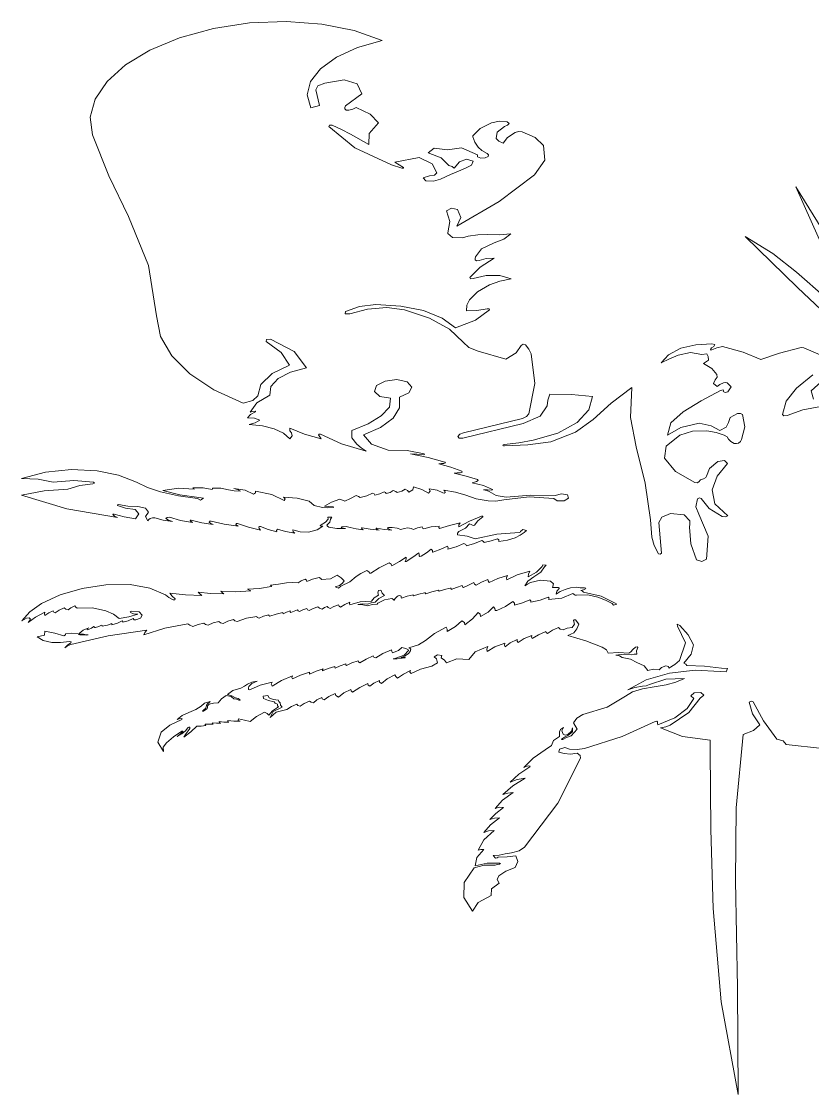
# Model space of a CAD drawing. Header units: millimetres. Extents: x 0 to 89.8, y -23.3 to 4.3.
# Drawn here: x 51.84 to 70.84, y -21.41 to 4.35 of the extents above; entities that cross this region are included whole.
import ezdxf

# ---------------------------------------------------------------- set-up
doc = ezdxf.new("R2010")
doc.units = ezdxf.units.MM
doc.layers.add('1', color=7, linetype='Continuous', true_color=0xffffff)

msp = doc.modelspace()

# ---------------------------------------------------------------- linework, layer by layer
at = {"layer": '1', "color": 3, "linetype": 'Continuous', "lineweight": 18}
for points in [[(71.324754, -3.782098), (70.631426, -3.487622), (70.586791, -3.480044), (70.537508, -3.484741), (70.053043, -3.612822), (69.600702, -3.770699), (69.179984, -3.586848), (68.681594, -3.453684), (68.540323, -3.48369), (68.424258, -3.535745), (68.401976, -3.539519), (68.390828, -3.530461), (68.418363, -3.488998), (68.475383, -3.45413), (68.493235, -3.410368), (68.422553, -3.388428), (68.043491, -3.41257), (67.683082, -3.492646), (67.379478, -3.652277), (67.202848, -3.848908), (67.403984, -3.751295), (67.616506, -3.659912), (67.909598, -3.599976), (68.184285, -3.648), (68.306045, -3.634006), (68.332041, -3.691055), (68.345532, -3.783944), (68.21978, -3.862701), (68.419913, -3.981336), (68.541399, -4.126317), (68.554619, -4.191134), (68.502531, -4.255204), (68.461169, -4.34562), (68.553274, -4.417892), (68.615472, -4.366596), (68.702764, -4.324458), (68.74966, -4.316155), (68.793282, -4.323445), (68.891554, -4.426848), (68.806703, -4.544346), (68.741284, -4.560086), (68.693249, -4.538383), (68.705949, -4.517459), (68.696242, -4.497538), (68.661423, -4.500414), (68.630981, -4.510631), (68.167808, -4.759422), (67.73876, -5.022141), (67.437321, -5.289147), (67.355259, -5.58032), (67.682158, -5.397596), (68.121514, -5.295118), (68.408242, -5.357035), (68.612386, -5.471235), (68.770032, -5.388223), (68.821992, -5.28164), (68.860617, -5.159839), (69.042413, -5.066837), (69.113638, -5.063635), (69.156907, -5.088703), (69.217577, -5.38532), (69.140222, -5.689627), (69.115169, -5.73397), (69.062775, -5.773588), (69.013752, -5.787131), (68.963366, -5.781487), (68.876448, -5.735242), (68.827823, -5.675687), (68.788474, -5.625156), (68.719296, -5.584427), (68.526017, -5.521769), (68.304226, -5.483282), (67.960968, -5.488085), (67.653548, -5.583963), (67.330086, -5.843648), (67.283961, -6.13288), (67.552024, -6.459366), (68.01248, -6.720637), (68.069028, -6.724147), (68.11064, -6.701499), (68.153908, -6.659559), (68.22653, -6.628156), (68.279506, -6.60233), (68.299683, -6.568148), (68.371389, -6.384094), (68.569833, -6.216732), (68.73029, -6.192635), (68.802482, -6.259788), (68.553907, -6.571129), (68.431627, -6.893042), (68.497939, -7.229919), (68.808015, -7.517545), (68.746904, -7.545174), (68.672975, -7.537503), (68.359416, -7.340141), (68.168386, -7.103221), (68.124374, -7.088834), (68.080145, -7.108595), (68.042124, -7.300309), (68.112122, -7.483077), (68.33703, -8.007226), (68.296736, -8.558753), (68.180585, -8.61694), (68.055811, -8.578955), (67.91582, -8.191458), (67.891401, -7.791026), (67.896072, -7.716526), (67.897643, -7.642187), (67.75937, -7.496785), (67.434279, -7.46307), (67.221588, -7.54949), (67.147035, -7.676163), (67.212555, -8.419227), (67.184842, -8.438154), (67.146071, -8.429662), (67.034951, -8.23529), (66.985405, -8.031252), (66.949008, -7.618459), (66.824157, -6.735281), (66.606362, -5.862209), (66.47386, -5.15629), (66.501401, -4.437559), (66.005137, -4.812493), (65.572378, -5.203496), (65.145129, -5.509082), (64.560335, -5.744242), (64.006288, -5.818566), (63.446736, -5.84322), (63.421436, -5.841209), (63.406521, -5.831501), (63.411629, -5.817667), (63.436181, -5.809497), (63.789308, -5.767313), (64.135962, -5.707016), (64.722917, -5.533278), (65.185729, -5.280508), (65.473237, -4.976654), (65.553645, -4.655311), (65.053735, -4.60455), (64.531364, -4.602538), (64.487204, -4.740663), (64.466538, -4.878669), (64.301216, -5.126884), (63.892834, -5.304271), (62.441945, -5.656345), (62.355561, -5.654661), (62.323914, -5.616595), (62.369486, -5.563141), (62.461327, -5.525267), (63.872613, -5.182804), (63.971747, -5.133386), (64.024188, -5.070361), (64.175599, -4.345843), (64.080563, -3.634375), (64.029916, -3.521869), (63.950261, -3.415172), (63.888688, -3.402106), (63.840126, -3.430245), (63.726942, -3.60934), (63.478073, -3.758238), (62.807454, -3.562822), (62.589342, -3.475469), (62.448106, -3.354535), (62.120298, -3.03576), (61.644407, -2.771402), (61.045133, -2.575182), (60.614477, -2.521516), (60.153664, -2.555238), (59.730637, -2.671378), (59.618912, -2.670419), (59.626093, -2.614733), (59.964055, -2.493532), (60.356657, -2.448395), (60.954045, -2.482766), (61.494731, -2.592711), (61.943265, -2.771021), (62.270234, -3.006003), (62.743504, -2.818804), (63.081124, -2.571242), (63.074181, -2.549423), (63.029142, -2.547856), (62.781728, -2.59326), (62.528293, -2.595938), (62.540194, -2.465848), (62.601822, -2.336101), (62.794002, -2.142205), (63.085531, -1.977261), (63.330383, -1.890262), (63.601764, -1.830309), (63.333931, -1.748737), (63.00246, -1.747255), (62.690722, -1.826236), (62.630583, -1.829567), (62.614065, -1.802244), (62.855113, -1.553976), (63.192521, -1.330453), (63.003714, -1.342898), (62.832716, -1.392823), (62.773806, -1.399546), (62.741371, -1.377269), (62.741696, -1.339311), (62.74752, -1.301118), (62.889824, -1.111276), (63.195255, -0.968968), (63.429546, -0.876058), (63.598692, -0.753933), (63.31355, -0.772495), (63.031882, -0.768312), (62.801164, -0.772509), (62.574342, -0.809737), (62.433189, -0.843953), (62.195441, -0.837378), (62.079066, -0.740762), (62.079185, -0.732475), (62.081532, -0.724128), (62.129835, -0.455684), (62.051895, -0.196819), (62.171359, -0.135758), (62.311178, -0.167091), (62.391271, -0.360636), (62.297908, -0.563609), (63.31303, 0.025086), (64.16636, 0.668808), (64.41406, 1.017558), (64.383199, 1.370036), (64.183563, 1.559401), (63.864824, 1.700416), (63.781095, 1.707708), (63.700224, 1.68623), (63.518924, 1.564709), (63.414722, 1.426158), (63.303893, 1.473103), (63.242263, 1.539545), (63.26342, 1.690593), (63.44516, 1.822705), (63.518964, 1.854929), (63.55956, 1.901625), (63.506774, 1.939277), (63.319883, 1.950917), (63.134559, 1.913212), (62.857523, 1.775579), (62.684944, 1.60427), (62.679543, 1.59026), (62.680545, 1.576404), (62.733411, 1.451103), (62.812257, 1.33066), (62.900571, 1.246963), (63.024117, 1.176163), (63.059802, 1.145057), (63.054475, 1.107169), (62.976277, 1.071709), (62.876275, 1.066488), (62.797632, 1.097666), (62.792292, 1.15008), (62.409154, 1.316202), (62.073681, 1.262542), (61.756286, 1.305243), (61.611732, 1.198006), (61.922453, 1.072023), (62.106539, 0.893257), (62.187595, 0.868467), (62.23653, 0.827994), (62.364538, 0.978642), (62.53309, 1.041265), (62.694669, 0.994181), (62.646933, 0.896352), (62.523871, 0.837425), (62.394571, 0.781941), (62.146477, 0.676641), (61.907786, 0.565999), (61.737299, 0.517736), (61.552505, 0.520111), (61.487488, 0.595442), (61.644252, 0.642791), (61.762691, 0.660238), (61.816868, 0.716229), (61.705266, 0.930973), (61.394925, 1.081888), (60.808636, 0.969566), (61.018134, 0.845129), (61.014842, 0.82617), (60.976466, 0.82321), (60.728033, 0.909773), (59.849156, 1.315369), (59.221086, 1.826506), (59.239607, 1.857585), (59.303116, 1.858701), (59.530382, 1.756419), (59.741683, 1.646125), (60.185032, 1.396846), (60.193709, 1.661796), (60.419005, 1.916128), (60.215886, 2.122699), (59.883041, 2.279001), (59.802434, 2.241926), (59.70524, 2.218029), (59.638816, 2.221924), (59.608941, 2.25024), (59.611781, 2.285262), (59.622183, 2.320409), (60.013726, 2.610879), (59.907583, 2.853353), (59.590563, 2.945733), (59.126894, 2.869297), (58.9608, 2.80606), (58.910804, 2.708991), (59.001696, 2.327699), (58.791393, 2.27461), (58.704105, 2.583714), (58.782841, 2.903722), (59.022411, 3.213593), (59.407077, 3.492953), (59.911536, 3.723434), (60.502625, 3.889882), (59.835153, 4.131926), (59.05591, 4.287295), (58.203762, 4.348241), (57.321206, 4.311724), (56.452251, 4.179566), (55.640233, 3.958355), (54.92565, 3.659127), (54.342294, 3.303865), (53.898673, 2.907174), (53.61221, 2.484639), (53.494169, 2.052864), (53.549181, 1.62881), (53.935487, 0.638917), (54.413935, -0.335736), (54.893041, -1.507963), (55.081084, -2.717617), (55.182998, -3.212615), (55.452105, -3.682078), (55.881041, -4.113159), (56.458061, -4.49406), (57.167381, -4.814355), (57.399541, -4.754704), (57.515317, -4.638971), (57.592091, -4.363376), (57.858838, -4.106629), (58.281233, -3.901769), (58.082074, -3.595448), (57.720056, -3.335852), (57.724221, -3.288793), (57.819629, -3.280368), (58.392283, -3.575614), (58.685623, -3.966815), (58.306039, -4.066989), (58.0087, -4.22423), (57.833963, -4.417196), (57.805545, -4.619698), (57.49725, -4.808572), (57.334812, -5.031503), (57.390464, -5.013615), (57.4534, -5.009246), (57.464052, -5.01389), (57.458606, -5.021182), (57.341342, -5.088001), (57.271453, -5.167673), (57.438598, -5.176431), (57.568745, -5.223193), (57.457357, -5.284355), (57.313556, -5.324158), (57.627341, -5.3624), (57.907455, -5.435202), (58.138741, -5.53643), (58.28706, -5.671912), (58.346803, -5.601623), (58.324124, -5.531177), (58.286133, -5.476717), (58.289859, -5.416705), (58.637632, -5.560979), (59.041479, -5.667742), (59.005705, -5.621937), (58.979132, -5.574142), (58.991749, -5.560739), (59.019716, -5.562055), (59.530836, -5.790934), (60.121499, -5.970722), (59.998048, -5.890115), (59.893283, -5.802719), (59.774193, -5.646234), (59.776595, -5.472078), (60.165677, -5.313278), (60.480229, -5.118428), (60.680261, -4.913346), (60.707785, -4.695922), (60.449943, -4.651173), (60.31863, -4.534716), (60.366689, -4.393413), (60.574773, -4.284123), (60.859157, -4.250823), (61.105404, -4.306913), (61.214425, -4.429823), (61.142353, -4.570096), (60.918188, -4.671285), (60.920554, -4.924193), (60.765669, -5.175258), (60.468243, -5.400639), (60.056514, -5.578941), (60.251619, -5.803224), (60.647082, -5.944286), (61.103965, -5.952013), (61.51229, -6.033356), (61.518537, -6.047453), (61.490321, -6.054493), (61.341021, -6.040417), (61.188857, -6.031484), (61.613081, -6.119913), (62.011996, -6.229963), (62.02386, -6.249703), (61.98722, -6.263419), (61.928125, -6.266359), (61.869156, -6.272072), (62.152482, -6.35239), (62.41559, -6.446692), (62.424793, -6.469508), (62.382497, -6.483872), (62.310199, -6.486986), (62.238202, -6.495004), (62.526492, -6.564177), (62.793914, -6.649397), (62.811526, -6.674187), (62.773732, -6.696582), (62.719397, -6.710147), (62.668737, -6.727318), (62.939278, -6.789891), (63.15828, -6.88748), (63.15785, -6.899565), (63.133997, -6.903994), (63.038565, -6.89589), (62.9391, -6.899095), (63.017632, -6.911936), (63.076719, -6.939197), (63.245135, -7.02922), (63.480153, -7.074956), (64.075412, -7.02049), (64.663332, -7.032663), (64.810653, -6.9891), (64.955785, -7.016578), (64.984663, -7.093502), (64.874591, -7.159415), (64.712078, -7.162508), (64.624853, -7.100354), (64.032399, -7.066049), (63.425984, -7.136425), (63.23923, -7.165157), (63.051571, -7.162358), (62.764617, -7.111502), (62.518392, -7.027122), (62.268967, -6.950789), (61.988035, -6.901769), (62.008959, -6.928934), (62.014856, -6.958689), (61.995444, -6.972101), (61.965886, -6.968525), (61.823007, -6.904915), (61.635728, -6.874929), (61.656145, -6.92374), (61.615146, -6.973254), (61.457576, -6.887601), (61.259988, -6.824425), (61.242883, -6.89343), (61.148838, -6.949891), (61.116643, -6.908703), (61.058269, -6.876349), (60.974607, -6.926534), (60.864212, -6.961253), (60.831196, -6.931857), (60.772851, -6.914683), (60.697455, -6.956966), (60.598979, -6.984262), (60.585566, -6.959263), (60.550444, -6.941103), (60.4519, -6.989491), (60.330651, -7.021229), (60.316197, -6.991269), (60.269043, -6.972574), (60.137753, -7.038481), (59.974341, -7.08116), (59.933875, -7.053617), (59.877884, -7.033785), (59.744106, -7.103451), (59.606041, -7.171055), (59.550656, -7.141545), (59.487457, -7.116098), (59.289512, -7.193681), (59.121414, -7.287125), (59.221927, -7.298842), (59.326686, -7.302989), (59.34363, -7.311719), (59.325494, -7.32211), (59.195722, -7.328427), (59.069213, -7.322031), (58.8692, -7.268206), (58.753884, -7.171399), (58.466446, -7.09793), (58.13767, -7.071212), (58.171979, -7.110291), (58.150906, -7.15491), (57.853825, -7.007412), (57.460289, -6.924475), (57.4589, -6.965491), (57.416137, -7.003317), (57.214668, -6.905868), (56.938209, -6.864051), (57.031401, -6.888819), (57.098209, -6.928809), (56.948922, -6.920982), (56.81403, -6.89366), (56.630798, -6.859283), (56.427059, -6.858171), (56.433319, -6.872727), (56.421841, -6.887625), (56.201622, -6.846554), (55.956895, -6.845536), (55.978606, -6.861465), (55.985317, -6.881076), (55.612914, -6.855018), (55.232456, -6.90995), (55.643958, -7.016751), (56.097788, -7.081954), (56.215801, -7.093654), (56.143093, -7.147596), (56.068994, -7.103315), (55.609116, -7.039132), (55.180502, -6.94217), (54.867952, -6.842191), (54.603021, -6.714201), (54.173154, -6.54356), (53.655443, -6.438081), (53.044382, -6.403573), (52.417837, -6.46856), (51.840184, -6.626367), (52.243526, -6.636524), (52.599743, -6.713548), (53.09745, -6.671306), (53.572817, -6.714788), (53.592311, -6.734641), (53.555175, -6.751232), (53.240081, -6.79401), (52.952856, -6.879535), (52.387175, -6.917178), (51.843174, -7.027222), (52.929359, -7.351159), (54.147021, -7.559122), (54.075969, -7.528971), (54.037476, -7.486056), (54.045924, -7.476283), (54.066508, -7.475885), (54.308429, -7.545541), (54.576276, -7.592115), (54.663285, -7.475001), (54.571306, -7.370021), (54.338022, -7.337459), (54.144801, -7.269973), (54.144424, -7.255713), (54.173125, -7.251466), (54.396562, -7.286311), (54.636683, -7.294147), (54.817547, -7.337179), (54.894984, -7.429155), (54.819322, -7.536942), (54.873282, -7.639868), (54.900137, -7.61059), (54.936084, -7.583353), (54.984603, -7.565468), (55.041454, -7.565024), (55.242847, -7.622362), (55.470519, -7.654807), (55.373234, -7.626728), (55.307241, -7.581912), (55.340059, -7.555857), (55.398574, -7.55568), (55.659428, -7.628889), (55.946719, -7.678217), (55.913093, -7.655956), (55.894021, -7.629259), (55.900699, -7.621398), (55.91727, -7.620752), (56.16976, -7.68439), (56.444772, -7.725944), (56.392567, -7.699952), (56.350904, -7.669484), (56.357982, -7.65127), (56.394865, -7.648048), (56.706979, -7.720853), (57.04227, -7.769996), (57.008698, -7.747216), (56.987423, -7.720601), (56.999294, -7.705751), (57.030294, -7.705194), (57.29508, -7.791437), (57.581562, -7.86122), (57.549938, -7.825676), (57.541235, -7.785848), (57.555607, -7.775055), (57.57984, -7.776071), (57.768807, -7.847916), (57.975697, -7.907735), (57.969549, -7.872991), (57.987973, -7.837764), (58.185978, -7.898741), (58.410318, -7.936747), (58.366028, -7.900685), (58.359384, -7.856734), (58.534013, -7.900407), (58.734953, -7.912415), (58.9399, -7.858374), (59.083715, -7.766774), (59.060369, -7.768589), (59.038404, -7.76607), (59.019412, -7.751637), (59.035784, -7.734299), (59.143688, -7.673061), (59.204314, -7.599376), (59.202319, -7.554579), (59.293152, -7.554854), (59.2672, -7.599565), (59.25001, -7.675229), (59.173311, -7.744983), (59.193708, -7.771445), (59.226866, -7.793969), (59.418453, -7.82453), (59.627299, -7.823607), (59.573548, -7.813615), (59.527459, -7.797469), (59.524068, -7.791088), (59.533713, -7.785603), (59.641517, -7.777531), (59.735675, -7.797428), (59.880164, -7.835873), (60.045268, -7.852371), (60.020505, -7.833023), (60.00835, -7.810363), (60.012607, -7.80576), (60.022423, -7.805125), (60.220308, -7.842184), (60.432159, -7.861596), (60.388603, -7.845764), (60.357808, -7.823766), (60.361637, -7.815547), (60.37834, -7.814146), (60.551805, -7.850121), (60.740893, -7.867108), (60.681897, -7.844494), (60.6351, -7.815765), (60.635127, -7.805151), (60.653933, -7.798724), (60.699755, -7.797731), (60.744495, -7.80014), (60.863951, -7.813959), (60.956553, -7.850861), (61.031076, -7.822889), (61.118031, -7.809636), (61.198106, -7.822858), (61.258611, -7.850601), (61.351586, -7.807346), (61.467631, -7.784495), (61.475549, -7.812629), (61.509154, -7.834261), (61.681481, -7.785569), (61.870331, -7.771585), (61.862547, -7.79966), (61.879446, -7.825195), (62.122151, -7.749685), (62.377328, -7.687386), (62.343681, -7.733501), (62.347983, -7.780189), (62.601506, -7.644927), (62.889952, -7.528357), (62.922611, -7.529097), (62.922438, -7.545361), (62.80355, -7.638875), (62.726729, -7.740578), (62.703911, -7.751834), (62.676714, -7.746899), (62.643325, -7.725719), (62.601559, -7.708576), (62.506979, -7.813664), (62.344801, -7.899053), (62.316891, -7.935058), (62.311168, -7.972202), (62.544691, -8.006281), (62.740269, -8.073331), (63.257339, -7.960543), (63.799574, -7.918098), (63.823573, -7.911903), (63.829238, -7.899189), (63.883526, -7.850193), (63.975808, -7.871664), (63.919026, -7.920082), (63.820393, -7.987642), (63.701665, -8.047209), (63.513604, -8.106251), (63.304303, -8.13376), (63.309627, -8.098766), (63.273019, -8.071283), (63.122513, -8.123934), (62.955844, -8.159613), (62.939095, -8.133506), (62.900162, -8.114953), (62.726238, -8.187825), (62.52748, -8.240493), (62.512929, -8.205428), (62.46475, -8.180385), (62.285244, -8.261461), (62.079646, -8.323955), (62.089059, -8.285853), (62.07312, -8.249866), (61.915591, -8.32308), (61.743957, -8.387656), (61.724809, -8.388471), (61.716838, -8.380423), (61.711461, -8.348751), (61.680608, -8.322346), (61.570313, -8.408703), (61.439224, -8.488363), (61.407162, -8.492656), (61.39269, -8.479346), (61.396683, -8.442447), (61.384292, -8.407024), (61.242149, -8.512919), (61.079845, -8.612144), (61.062587, -8.614203), (61.056796, -8.606532), (61.079379, -8.558321), (61.082294, -8.510065), (60.921702, -8.620043), (60.736562, -8.720767), (60.721868, -8.681201), (60.672735, -8.650947), (60.43456, -8.764493), (60.233629, -8.89395), (60.219232, -8.897663), (60.208128, -8.893054), (60.181492, -8.860348), (60.136498, -8.833744), (59.996199, -8.90092), (59.877163, -8.977185), (59.731222, -9.104811), (59.51051, -9.204935), (59.459319, -9.257975), (59.377365, -9.224362), (59.477078, -9.191222), (59.551759, -9.138914), (59.594898, -9.079975), (59.51941, -9.010993), (59.427086, -8.947823), (59.26757, -9.030648), (59.050075, -9.051671), (59.031418, -9.021735), (58.991196, -8.998515), (58.834679, -9.041266), (58.69725, -9.099203), (58.686057, -9.066306), (58.65397, -9.03812), (58.559407, -9.07718), (58.485869, -9.125917), (58.348266, -9.116587), (58.20628, -9.130593), (58.013449, -9.158885), (57.819647, -9.184175), (57.830812, -9.192102), (57.844694, -9.198849), (57.850157, -9.207082), (57.838151, -9.214615), (57.557372, -9.263005), (57.269778, -9.27631), (57.301316, -9.299826), (57.347327, -9.316442), (56.986352, -9.340536), (56.632561, -9.327464), (56.662026, -9.360842), (56.700968, -9.391341), (56.384871, -9.384346), (56.08163, -9.352003), (56.121717, -9.393238), (56.176038, -9.429722), (55.782097, -9.419435), (55.403751, -9.378926), (55.457679, -9.450836), (55.535209, -9.516143), (55.528298, -9.536949), (55.486292, -9.538005), (55.382816, -9.481578), (55.299717, -9.41699), (54.922733, -9.257722), (54.450093, -9.169415), (53.870042, -9.178103), (53.295588, -9.262021), (52.766974, -9.415288), (52.32124, -9.627166), (52.04395, -9.825367), (51.84573, -10.042094), (51.901767, -10.009815), (51.961582, -9.979191), (52.028831, -9.97112), (52.058512, -9.999109), (52.034583, -10.042059), (52.002576, -10.084182), (52.179929, -9.951534), (52.401878, -9.835206), (52.390147, -9.873416), (52.405765, -9.909576), (52.49453, -9.851299), (52.604224, -9.802231), (52.619489, -9.828466), (52.649931, -9.850489), (52.746153, -9.786442), (52.864913, -9.732084), (52.903035, -9.761338), (52.962908, -9.779697), (53.030266, -9.726453), (53.121893, -9.682297), (53.143889, -9.710787), (53.180588, -9.734658), (53.548087, -9.731868), (53.870361, -9.800661), (54.052511, -9.88061), (54.183676, -9.982782), (54.423282, -9.947045), (54.637073, -9.87673), (54.53484, -9.869937), (54.456732, -9.839894), (54.45358, -9.820571), (54.485919, -9.807063), (54.668661, -9.824906), (54.742263, -9.907381), (54.701293, -9.974402), (54.58567, -10.018299), (54.551166, -10.017222), (54.532787, -10.00369), (54.528388, -9.994506), (54.520638, -9.986065), (54.405108, -10.036769), (54.274318, -10.076364), (54.271587, -10.056458), (54.261273, -10.037625), (54.147674, -10.093834), (54.010051, -10.133439), (54.0116, -10.117355), (54.008547, -10.101614), (53.905567, -10.144859), (53.781522, -10.166953), (53.782236, -10.151929), (53.765006, -10.140632), (53.700999, -10.175614), (53.620661, -10.200465), (53.605661, -10.200401), (53.597819, -10.19454), (53.592374, -10.184727), (53.580751, -10.176635), (53.519451, -10.216052), (53.448826, -10.251623), (53.431549, -10.25384), (53.421097, -10.247651), (53.427719, -10.224934), (53.455834, -10.205348), (53.320375, -10.267204), (53.225409, -10.344509), (53.234748, -10.355223), (53.25538, -10.360736), (53.332951, -10.361533), (53.404482, -10.37282), (53.440338, -10.380272), (53.399547, -10.381097), (53.323796, -10.37273), (53.243485, -10.377254), (53.213572, -10.370823), (53.200154, -10.356148), (53.053993, -10.33577), (52.896106, -10.349204), (52.900165, -10.378657), (52.858475, -10.402908), (52.644261, -10.334745), (52.399725, -10.292524), (52.390248, -10.383464), (52.218354, -10.427075), (52.364773, -10.510655), (52.568739, -10.55916), (52.781042, -10.560825), (52.99492, -10.539682), (53.03331, -10.545854), (53.030128, -10.566674), (52.949807, -10.625446), (52.881505, -10.687323), (52.947778, -10.64457), (53.03032, -10.609266), (53.921257, -10.399777), (54.853288, -10.266296), (54.800568, -10.319429), (54.779324, -10.375925), (55.280611, -10.212871), (55.833185, -10.112278), (55.88429, -10.148024), (55.957674, -10.172587), (56.083922, -10.128314), (56.225147, -10.100481), (56.264735, -10.130047), (56.328701, -10.146538), (56.443552, -10.090826), (56.584166, -10.054223), (56.622961, -10.084642), (56.682555, -10.105144), (56.797938, -10.051379), (56.933581, -10.012162), (56.967617, -10.038292), (57.021973, -10.054049), (57.248159, -9.980092), (57.497525, -9.934019), (57.505429, -9.959508), (57.547151, -9.973385), (57.653611, -9.926178), (57.781275, -9.896955), (57.783805, -9.915275), (57.805542, -9.929064), (57.955303, -9.880036), (58.116061, -9.84255), (58.115283, -9.859667), (58.129467, -9.874373), (58.207118, -9.834542), (58.297773, -9.802467), (58.2943, -9.823979), (58.314074, -9.841785), (58.388969, -9.806566), (58.4746, -9.778449), (58.48739, -9.801413), (58.515489, -9.82001), (58.599896, -9.778897), (58.694859, -9.744165), (58.710497, -9.774186), (58.753878, -9.795294), (58.844824, -9.742444), (58.958455, -9.702041), (59.000302, -9.737376), (59.065767, -9.76211), (59.116114, -9.724403), (59.181682, -9.692551), (59.20694, -9.722467), (59.255231, -9.743629), (59.347482, -9.694282), (59.455489, -9.653756), (59.469537, -9.684982), (59.500467, -9.712177), (59.604436, -9.648412), (59.729884, -9.594803), (59.716499, -9.626149), (59.728921, -9.655981), (59.978253, -9.584615), (60.252251, -9.570784), (60.309481, -9.492322), (60.417661, -9.425714), (60.401414, -9.371249), (60.420183, -9.314791), (60.453091, -9.30251), (60.479971, -9.31466), (60.505209, -9.375143), (60.560413, -9.428893), (60.426152, -9.505573), (60.336261, -9.595183), (60.240713, -9.612157), (60.151532, -9.637826), (60.034318, -9.635992), (59.916777, -9.651411), (60.044482, -9.655771), (60.157624, -9.680258), (60.266135, -9.646745), (60.387564, -9.6402), (60.404237, -9.618715), (60.42993, -9.599051), (60.560965, -9.532364), (60.734497, -9.503875), (60.779374, -9.524412), (60.786728, -9.555823), (60.819731, -9.505288), (60.864157, -9.456286), (60.889814, -9.440683), (60.927166, -9.434003), (60.957372, -9.446168), (60.965012, -9.46576), (60.963547, -9.481203), (60.971612, -9.49555), (61.103339, -9.450749), (61.245939, -9.416927), (61.246948, -9.431429), (61.26026, -9.443631), (61.387708, -9.400694), (61.523959, -9.366389), (61.537034, -9.366727), (61.54271, -9.372264), (61.545346, -9.38361), (61.554642, -9.393679), (61.700746, -9.345152), (61.857075, -9.306942), (61.866231, -9.307503), (61.868707, -9.311817), (61.867243, -9.322545), (61.874189, -9.332214), (61.998558, -9.287567), (62.134889, -9.25434), (62.15469, -9.255439), (62.161564, -9.264412), (62.160913, -9.275702), (62.165872, -9.286383), (62.289714, -9.236924), (62.424697, -9.196125), (62.431494, -9.222213), (62.458285, -9.243809), (62.576974, -9.180326), (62.709483, -9.123995), (62.724057, -9.157109), (62.760201, -9.184764), (62.894573, -9.11157), (63.043531, -9.045645), (63.04996, -9.083029), (63.077477, -9.116746), (63.281566, -9.023442), (63.516282, -8.951694), (63.489867, -9.005943), (63.496344, -9.059619), (63.745114, -8.935621), (64.049473, -8.850484), (64.017568, -8.918686), (64.015301, -8.986851), (64.213741, -8.871515), (64.35048, -8.738199), (64.364172, -8.695948), (64.445311, -8.704157), (64.405562, -8.743771), (64.319542, -8.873183), (64.14928, -8.984787), (64.006391, -9.08674), (63.931697, -9.201957), (63.992151, -9.159802), (64.068088, -9.123989), (64.306103, -9.067321), (64.549958, -9.084837), (64.622336, -9.154116), (64.598002, -9.236645), (64.666177, -9.242197), (64.736753, -9.241803), (64.759546, -9.24729), (64.758747, -9.260476), (64.699723, -9.33059), (64.681164, -9.403635), (64.776917, -9.337576), (64.903127, -9.285144), (65.028612, -9.248511), (65.165806, -9.230434), (65.260641, -9.250539), (65.368718, -9.249405), (65.394201, -9.254579), (65.390982, -9.268899), (65.338687, -9.29468), (65.275391, -9.312823), (65.316058, -9.329491), (65.343402, -9.352005), (65.76651, -9.445002), (66.086759, -9.605674), (66.145715, -9.638098), (66.064769, -9.666896), (66.027745, -9.626671), (65.865878, -9.542952), (65.681875, -9.470998), (65.445719, -9.419488), (65.174421, -9.426299), (65.144347, -9.424987), (65.125974, -9.414034), (65.110247, -9.398748), (65.084797, -9.387359), (64.819664, -9.494885), (64.497982, -9.532274), (64.513693, -9.499987), (64.495096, -9.470223), (64.298993, -9.544631), (64.076369, -9.593097), (64.079387, -9.561099), (64.048211, -9.535108), (63.875417, -9.606964), (63.680457, -9.661205), (63.685024, -9.616815), (63.645022, -9.579743), (63.469158, -9.692416), (63.262849, -9.792154), (63.231316, -9.794888), (63.217356, -9.781874), (63.212004, -9.740934), (63.176315, -9.705689), (63.050712, -9.83008), (62.86469, -9.936867), (62.861593, -9.882949), (62.814164, -9.837028), (62.677191, -9.989781), (62.494484, -10.13264), (62.479678, -10.079033), (62.414675, -10.038249), (62.266168, -10.175296), (62.065634, -10.297182), (62.070266, -10.24343), (62.039612, -10.193984), (61.763644, -10.3413), (61.549083, -10.510142), (61.38146, -10.619867), (61.14211, -10.68806), (61.174472, -10.703181), (61.194583, -10.7231), (61.179789, -10.774422), (61.139676, -10.823893), (61.059362, -10.878282), (60.959018, -10.924146), (61.002426, -10.920426), (61.045634, -10.915459), (61.057696, -10.918967), (61.049612, -10.925589), (60.985443, -10.934642), (60.920457, -10.938929), (60.865464, -10.950881), (60.807844, -10.953223), (60.77134, -10.950836), (60.80828, -10.944778), (61.03395, -10.868339), (61.142796, -10.746297), (61.074745, -10.704068), (60.978117, -10.678024), (60.894326, -10.755815), (60.754231, -10.811833), (60.733838, -10.773592), (60.728675, -10.733233), (60.520111, -10.822019), (60.352599, -10.929696), (60.306171, -10.91229), (60.291066, -10.883642), (60.116638, -10.962292), (59.966683, -11.052273), (59.939313, -11.027678), (59.93227, -10.998794), (59.780337, -11.048258), (59.64681, -11.110086), (59.633736, -11.092865), (59.635494, -11.07363), (59.498184, -11.121466), (59.377662, -11.179803), (59.364274, -11.158185), (59.369343, -11.134604), (59.21103, -11.183737), (59.068136, -11.244202), (59.069259, -11.219416), (59.086589, -11.195119), (58.919106, -11.252238), (58.762703, -11.317138), (58.756312, -11.295599), (58.763297, -11.273266), (58.54614, -11.343722), (58.354685, -11.431583), (58.336732, -11.398738), (58.348936, -11.363402), (58.085512, -11.476666), (57.863591, -11.60975), (57.839279, -11.564), (57.86357, -11.515217), (57.577176, -11.581007), (57.34294, -11.689563), (57.314786, -11.695489), (57.295333, -11.685892), (57.292569, -11.652133), (57.305298, -11.61796), (57.377402, -11.545311), (57.502058, -11.491069), (57.372004, -11.511907), (57.267801, -11.558627), (57.19807, -11.609651), (57.110554, -11.653919), (56.915927, -11.715349), (56.786522, -11.810081), (56.89687, -11.84123), (56.98403, -11.886268), (57.045893, -11.907), (57.090732, -11.936475), (57.085113, -11.946812), (57.064198, -11.946653), (57.009155, -11.924568), (56.944407, -11.909322), (56.874292, -11.857423), (56.76036, -11.829487), (56.645324, -11.914688), (56.567662, -12.007958), (56.452777, -12.015207), (56.346843, -12.043614), (56.309837, -12.083), (56.306615, -12.124448), (56.304031, -12.142324), (56.284957, -12.158613), (56.245836, -12.182599), (56.213104, -12.208611), (56.195751, -12.212224), (56.189726, -12.204232), (56.211876, -12.183205), (56.240422, -12.163872), (56.261926, -12.145699), (56.268525, -12.12569), (56.292852, -12.048073), (56.372896, -11.976798), (56.236341, -12.020971), (56.153336, -12.090162), (56.02563, -12.172448), (55.864, -12.23878), (55.700967, -12.313625), (55.580135, -12.405204), (55.630027, -12.389605), (55.686039, -12.386222), (55.702281, -12.393844), (55.692457, -12.405169), (55.40467, -12.543111), (55.195775, -12.71047), (55.117563, -12.954144), (55.249844, -13.178883), (55.243728, -13.074236), (55.320739, -12.971377), (55.494316, -12.826453), (55.692534, -12.68847), (55.713112, -12.685627), (55.719247, -12.694999), (55.65582, -12.759201), (55.577407, -12.819938), (55.635338, -12.786095), (55.692169, -12.751822), (55.779833, -12.683972), (55.83724, -12.61006), (55.846217, -12.601004), (55.859621, -12.593212), (55.875638, -12.591054), (55.885592, -12.596692), (55.885857, -12.624359), (55.871593, -12.652031), (55.796043, -12.741787), (55.743988, -12.834212), (55.91127, -12.704931), (56.049314, -12.568764), (56.15995, -12.56628), (56.269789, -12.551546), (56.251588, -12.536616), (56.249689, -12.518382), (56.345489, -12.52331), (56.443784, -12.518741), (56.425331, -12.504501), (56.427866, -12.486532), (56.525584, -12.497833), (56.628691, -12.497915), (56.5968, -12.482475), (56.58813, -12.459986), (56.702993, -12.472955), (56.823243, -12.475485), (56.797825, -12.457295), (56.794914, -12.434144), (56.939165, -12.451128), (57.091776, -12.450504), (57.048408, -12.429199), (57.052426, -12.396935), (57.199868, -12.422329), (57.335941, -12.458235), (57.488681, -12.337597), (57.682212, -12.23092), (57.743317, -12.26347), (57.784878, -12.303357), (57.874041, -12.199434), (58.017249, -12.108917), (57.989085, -12.077244), (57.990158, -12.041012), (57.937356, -12.01578), (57.910018, -11.981368), (57.773641, -11.949322), (57.652156, -11.906227), (57.646049, -11.849007), (57.762497, -11.833544), (57.789679, -11.887967), (57.888874, -11.927456), (58.016481, -11.942674), (58.023353, -11.9794), (58.058391, -12.010329), (58.060726, -12.06414), (58.106484, -12.110368), (57.88293, -12.216921), (57.811316, -12.360516), (57.9583, -12.23527), (58.215562, -12.166714), (58.327353, -12.098743), (58.457083, -12.03889), (58.482498, -12.071109), (58.535855, -12.092549), (58.633541, -12.02363), (58.759743, -11.966641), (58.799516, -11.991617), (58.85589, -12.007337), (58.939036, -11.936882), (59.056935, -11.878731), (59.067439, -11.913465), (59.111217, -11.939335), (59.225816, -11.856976), (59.374189, -11.788379), (59.395617, -11.83591), (59.459238, -11.870996), (59.582718, -11.77027), (59.75, -11.685058), (59.75708, -11.723661), (59.795961, -11.755487), (59.966437, -11.643557), (60.163825, -11.54247), (60.165123, -11.582317), (60.21269, -11.611764), (60.30803, -11.534477), (60.439092, -11.470218), (60.443115, -11.512367), (60.485608, -11.546694), (60.62858, -11.436532), (60.806049, -11.338321), (60.829455, -11.380023), (60.876858, -11.415201), (61.016646, -11.31719), (61.182332, -11.228935), (61.173535, -11.270718), (61.202769, -11.307796), (61.429238, -11.202498), (61.700344, -11.131068), (61.83329, -11.047086), (61.809261, -10.949397), (61.752617, -10.902927), (61.832878, -10.856406), (61.937748, -10.874922), (61.920502, -10.932571), (62.005042, -10.984175), (62.052424, -11.047654), (62.298758, -10.954199), (62.585598, -10.966373), (62.736727, -10.786533), (63.047169, -10.660564), (63.01566, -10.718902), (63.029605, -10.776078), (63.212665, -10.664168), (63.447952, -10.579877), (63.439882, -10.623507), (63.461006, -10.66424), (63.582182, -10.569304), (63.74381, -10.48933), (63.748787, -10.525844), (63.774706, -10.558877), (63.919193, -10.465496), (64.103695, -10.39111), (64.089879, -10.429339), (64.107669, -10.46519), (64.259186, -10.374456), (64.4339, -10.294364), (64.44814, -10.32172), (64.47724, -10.345258), (64.593019, -10.266026), (64.742905, -10.201839), (64.778436, -10.237053), (64.84898, -10.255195), (64.950844, -10.21919), (65.068005, -10.203294), (65.123854, -10.118642), (65.102481, -10.03496), (65.115348, -10.017729), (65.150352, -10.019426), (65.230381, -10.121531), (65.18041, -10.236048), (65.112304, -10.327014), (64.965919, -10.395169), (65.398945, -10.520374), (65.792476, -10.671941), (65.896232, -10.733672), (65.930684, -10.814914), (66.185371, -10.799589), (66.433114, -10.813093), (66.450635, -10.797617), (66.481409, -10.788414), (66.524053, -10.728196), (66.593504, -10.672963), (66.631677, -10.667493), (66.644591, -10.684569), (66.610367, -10.761998), (66.619124, -10.838472), (66.557848, -10.844339), (66.501427, -10.859762), (66.315102, -10.844094), (66.121226, -10.863616), (66.208958, -10.884189), (66.272831, -10.91955), (66.473358, -10.964076), (66.622307, -11.041884), (66.797048, -11.118999), (66.883541, -11.228879), (67.021222, -11.19877), (67.155765, -11.216223), (67.212759, -11.159034), (67.31909, -11.121752), (67.384798, -11.140263), (67.389773, -11.17924), (67.537189, -11.090119), (67.645429, -10.989583), (67.789264, -10.567397), (67.602743, -10.169954), (67.590602, -10.122654), (67.656248, -10.154737), (67.856124, -10.377961), (67.979812, -10.618191), (67.929922, -10.840706), (67.75011, -11.05432), (67.79964, -11.077162), (67.822352, -11.109484), (68.247161, -11.129858), (68.65428, -11.180184), (68.803256, -11.187893), (68.770822, -11.263207), (68.620869, -11.25777), (68.019958, -11.224954), (67.405446, -11.294452), (66.846582, -11.458432), (66.406349, -11.698415), (66.57143, -11.640153), (66.760045, -11.611103), (66.850091, -11.596923), (66.928021, -11.568345), (67.32202, -11.443659), (67.765406, -11.424799), (67.560795, -11.512387), (67.324248, -11.574175), (67.041426, -11.623251), (66.757796, -11.670578), (66.518458, -11.741422), (66.351503, -11.852814), (65.905806, -12.111133), (65.324123, -12.287242), (65.183282, -12.380585), (65.098684, -12.486845), (65.186041, -12.640942), (65.042756, -12.799401), (64.934935, -12.838224), (64.84454, -12.886996), (64.817942, -12.890395), (64.812654, -12.877826), (64.881, -12.832179), (64.968313, -12.795061), (65.079931, -12.704841), (65.079837, -12.605218), (65.050359, -12.689506), (64.96337, -12.766961), (64.902903, -12.781216), (64.854084, -12.763872), (64.81881, -12.683394), (64.859565, -12.598779), (64.790225, -12.649505), (64.766539, -12.707318), (64.76685, -12.818294), (64.620871, -12.912241), (64.571787, -13.031028), (64.423607, -13.133509), (64.135555, -13.33965), (63.905533, -13.560484), (63.959814, -13.540137), (64.017685, -13.522716), (64.058115, -13.525999), (64.054941, -13.546794), (63.791779, -13.723119), (63.581836, -13.914042), (63.746607, -13.849087), (63.940054, -13.814221), (63.6398, -14.002173), (63.406887, -14.209747), (63.523156, -14.175011), (63.651726, -14.161413), (63.391715, -14.342295), (63.216812, -14.542971), (63.317962, -14.515536), (63.423216, -14.524536), (63.234934, -14.662998), (63.08806, -14.81142), (63.199365, -14.778018), (63.323038, -14.771356), (63.108923, -14.939323), (62.948247, -15.118814), (63.060723, -15.079203), (63.191356, -15.070105), (62.944976, -15.30024), (62.810182, -15.546027), (62.875934, -15.527389), (62.947778, -15.526024), (62.780625, -15.720485), (62.740544, -15.923479), (63.027123, -15.857518), (63.32814, -15.855228), (63.346801, -15.868146), (63.323469, -15.881896), (63.269839, -15.892153), (63.220011, -15.90719), (62.958047, -15.904069), (62.715123, -15.971092), (62.478293, -16.323193), (62.463847, -16.68077), (62.673182, -17.009368), (62.812221, -16.80113), (63.119552, -16.634415), (63.132295, -16.477611), (63.314346, -16.338144), (63.269969, -16.252173), (63.308311, -16.160366), (63.47494, -16.047231), (63.7008, -15.962663), (63.765769, -15.820258), (63.71428, -15.683764), (63.503715, -15.70865), (63.292429, -15.713829), (63.265603, -15.729074), (63.227484, -15.734269), (63.167429, -15.673734), (63.311636, -15.66423), (63.460534, -15.637062), (63.609889, -15.610811), (63.798297, -15.561909), (63.921362, -15.47503), (64.724197, -14.418737), (65.272647, -13.338065), (65.259664, -13.269966), (65.191336, -13.213679), (65.028977, -13.239923), (64.873411, -13.221729), (64.750591, -13.191618), (64.762161, -13.120037), (64.895675, -13.08399), (65.007503, -13.122253), (65.185916, -13.130986), (65.365804, -13.103386), (66.26694, -12.815327), (67.061047, -12.453747), (67.102472, -12.448064), (67.121866, -12.465065), (67.118394, -12.503396), (67.1296, -12.540451), (67.535234, -12.367971), (67.830521, -12.148916), (67.987535, -11.90399), (67.916652, -11.839481), (68.002757, -11.769475), (68.159987, -11.763789), (68.231531, -11.828091), (68.146048, -11.898256), (67.868383, -12.240858), (67.422588, -12.545381), (67.315506, -12.586489), (67.190238, -12.607324), (67.717587, -12.815631), (68.386109, -12.906592), (68.382574, -13.024534), (68.381238, -13.142349), (68.397727, -15.046351), (68.454904, -16.947624), (68.650676, -19.189819), (69.053995, -21.412419), (69.042682, -18.846325), (68.989153, -16.282992), (69.011031, -14.530647), (69.178419, -12.77111), (69.425681, -12.670788), (69.580468, -12.534069), (69.399516, -12.274052), (69.323675, -11.99577), (69.365936, -11.968783), (69.418998, -11.984055), (69.662027, -12.439956), (69.981447, -12.879993), (70.139884, -12.924375), (70.210937, -13.008061), (71.080167, -13.107664)], [(71.377778, -1.137651), (70.443398, 0.379207), (71.178665, -1.267165)], [(71.168375, -2.296644), (70.456865, -1.668748), (69.885486, -1.224437), (69.225053, -0.813985), (70.483588, -2.034503), (71.762164, -3.249057)], [(71.040725, -4.891388), (70.613119, -4.974981), (70.231518, -5.109196), (70.156544, -5.117575), (70.117967, -5.088245), (70.212803, -4.766993), (70.454176, -4.455972), (70.850494, -4.1383)], [(71.119166, -4.242281), (70.809673, -4.519251), (70.86241, -4.718259)]]:
    msp.add_lwpolyline(points, dxfattribs=at)

doc.saveas('drawing.dxf')
